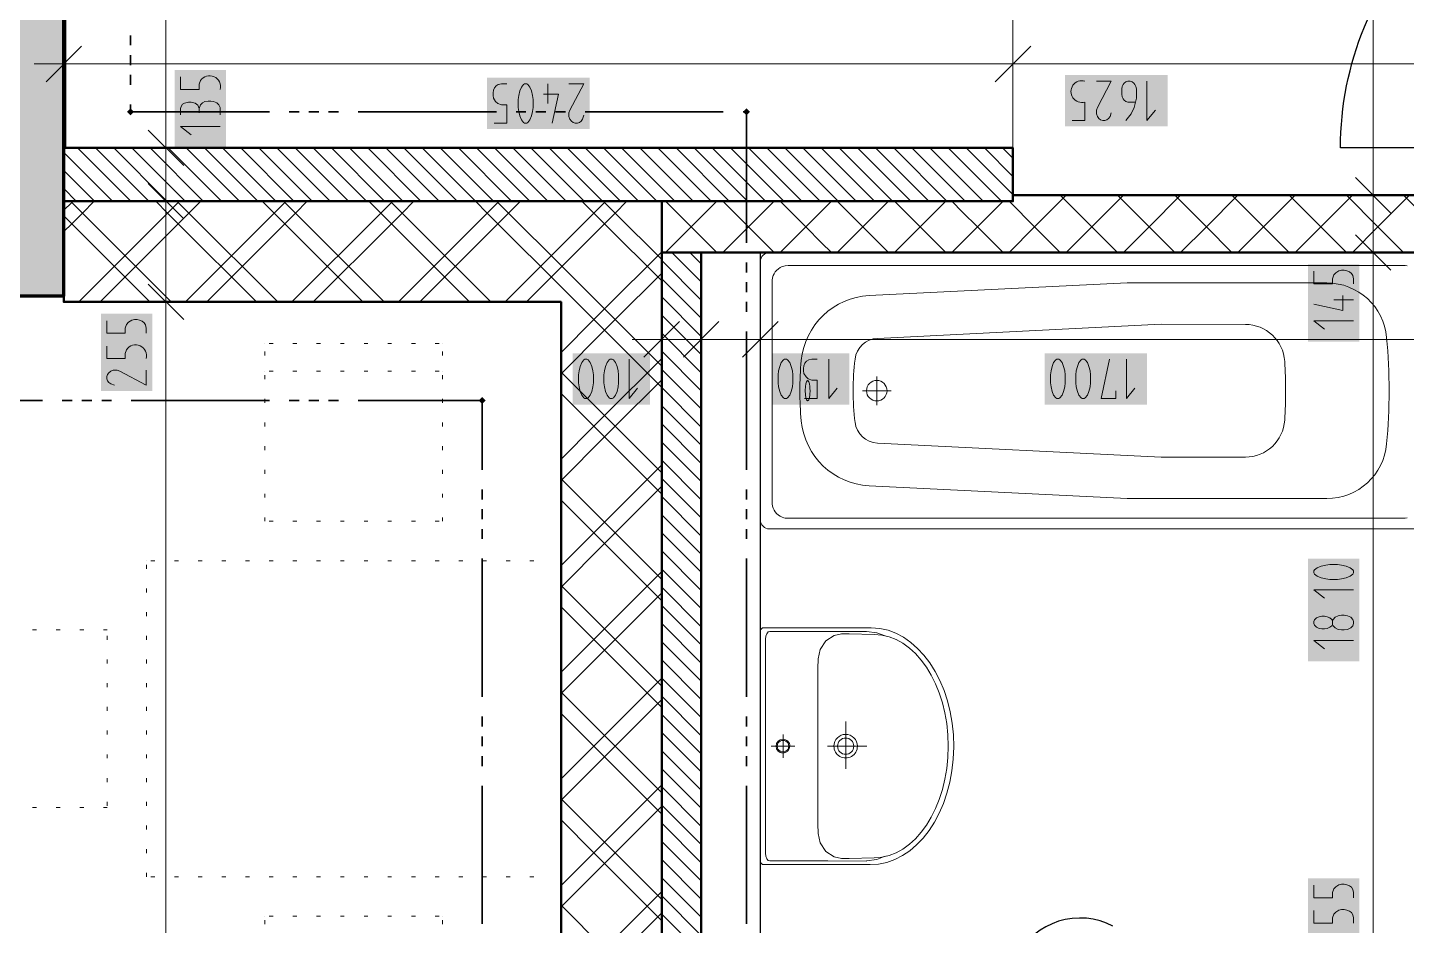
# Model space of a CAD drawing. Header units: millimetres. Extents: x 0 to 594, y 0 to 420.
# Drawn here: x 83.68 to 119.49, y 257.04 to 280.34 of the extents above; entities that cross this region are included whole.
import ezdxf

# ---------------------------------------------------------------- set-up
doc = ezdxf.new("R2010")
doc.units = ezdxf.units.MM
doc.header["$LTSCALE"] = 8
for name, color, linetype in [('PDF_Dvere', 7, 'Continuous'), ('PDF_Instalacni prizdivka do 1m', 7, 'Continuous'), ('PDF_Koty delkove', 7, 'Continuous'), ('PDF_Kuchyne', 7, 'Continuous'), ('PDF_Nabytek', 7, 'Continuous'), ('PDF_Pozarni useky', 7, 'Continuous'), ('PDF_Pricky sadrokarton', 7, 'Continuous'), ('PDF_Pricky zdene', 7, 'Continuous'), ('PDF_Sanita', 7, 'Continuous'), ('PDF_Steny akusticke', 7, 'Continuous'), ('PDF_Steny obvodove nosne', 7, 'Continuous')]:
    doc.layers.add(name, color=color, linetype=linetype)

msp = doc.modelspace()

# ---------------------------------------------------------------- linework, layer by layer
at = {"layer": 'PDF_Dvere', "lineweight": 25}
msp.add_lwpolyline([(125.979, 277.266), (125.979, 277.217), (117.779, 277.217, -0.414214), (125.979, 285.417)], format="xyb", dxfattribs=at)
at = {"layer": 'PDF_Instalacni prizdivka do 1m', "lineweight": 25}
msp.add_lwpolyline([(102.712, 251.49), (102.712, 274.501), (101.175, 274.501), (101.175, 251.49)], dxfattribs=at)
at = {"layer": 'PDF_Koty delkove', "lineweight": 18}
for points in [[(87.275, 149.093), (87.275, 159.435), (87.275, 191.374), (87.275, 192.86), (87.275, 204.494), (87.275, 205.621), (87.275, 227.197), (87.275, 228.684), (87.275, 273.219), (87.275, 275.833), (87.275, 277.217), (87.275, 346.455), (87.275, 350.35)], [(118.628, 274.501), (118.628, 275.987), (118.628, 308.274), (118.628, 332.628), (118.628, 333.396)], [(84.621, 280.163), (84.621, 279.394), (84.621, 278.626)], [(109.272, 280.163), (109.272, 279.394), (109.272, 278.626)], [(85.082, 279.856), (84.16, 278.933)], [(109.733, 279.856), (108.811, 278.933)], [(84.621, 279.394), (83.852, 279.394)], [(125.928, 279.394), (113.213, 279.394), (109.272, 279.394), (84.621, 279.394)], [(95.796, 277.857), (96.125, 277.857), (96.125, 278.335), (95.988, 278.335), (95.892, 278.369), (95.837, 278.421), (95.783, 278.506), (95.769, 278.573), (95.769, 278.642), (95.783, 278.711), (95.81, 278.778), (95.851, 278.83), (95.905, 278.865), (95.988, 278.882), (96.125, 278.882)], [(96.426, 278.471), (96.426, 278.266), (96.44, 278.164), (96.467, 278.044), (96.508, 277.942), (96.562, 277.873), (96.59, 277.857), (96.645, 277.857), (96.673, 277.873), (96.727, 277.942), (96.768, 278.044), (96.796, 278.164), (96.81, 278.266), (96.81, 278.471), (96.796, 278.573), (96.768, 278.693), (96.727, 278.796), (96.673, 278.865), (96.645, 278.882), (96.59, 278.882), (96.562, 278.865), (96.508, 278.796), (96.467, 278.693), (96.44, 278.573), (96.426, 278.471)], [(97.192, 278.882), (97.192, 278.369)], [(97.74, 278.882), (98.124, 278.882), (97.767, 278.198), (97.74, 278.13), (97.74, 278.027), (97.767, 277.959), (97.808, 277.908), (97.849, 277.873), (97.904, 277.857), (97.959, 277.857), (98.014, 277.873), (98.055, 277.908), (98.096, 277.959), (98.124, 278.061)], [(111.439, 278.951), (111.822, 278.951), (111.466, 278.267), (111.439, 278.198), (111.439, 278.096), (111.466, 278.028), (111.507, 277.977), (111.548, 277.942), (111.603, 277.926), (111.657, 277.926), (111.712, 277.942), (111.753, 277.977), (111.794, 278.028), (111.822, 278.13)], [(112.451, 278.403), (112.26, 278.403), (112.205, 278.421), (112.164, 278.455), (112.137, 278.489), (112.11, 278.54), (112.096, 278.608), (112.096, 278.745), (112.11, 278.813), (112.137, 278.865), (112.164, 278.898), (112.205, 278.933), (112.26, 278.951), (112.314, 278.951), (112.369, 278.933), (112.41, 278.898), (112.437, 278.865), (112.465, 278.813), (112.479, 278.745), (112.479, 278.506), (112.424, 278.267), (112.342, 278.096), (112.205, 277.926)], [(112.753, 278.951), (112.753, 277.926), (112.971, 278.198)], [(87.656, 278.075), (87.656, 278.239), (87.672, 278.294), (87.707, 278.348), (87.758, 278.376), (87.86, 278.403), (87.928, 278.403), (88.031, 278.376), (88.099, 278.321), (88.133, 278.239), (88.133, 278.13)], [(88.681, 278.075), (88.681, 278.266), (88.646, 278.334), (88.595, 278.389), (88.509, 278.416), (88.441, 278.43), (88.372, 278.43), (88.287, 278.416), (88.219, 278.389), (88.168, 278.334), (88.133, 278.239)], [(97.083, 278.608), (97.467, 278.608), (97.302, 277.857)], [(87.736, 276.756), (86.813, 277.678)], [(88.681, 277.773), (87.656, 277.773), (87.928, 277.555)], [(88.043, 277.217), (87.275, 277.217), (86.506, 277.217)], [(87.736, 275.372), (86.813, 276.294)], [(119.089, 275.526), (118.167, 276.448)], [(88.043, 275.833), (87.275, 275.833), (86.506, 275.833)], [(119.397, 275.987), (118.628, 275.987), (117.859, 275.987)], [(119.089, 274.039), (118.167, 274.962)], [(119.397, 274.501), (118.628, 274.501), (117.859, 274.501)], [(118.628, 221.662), (118.628, 244.878), (118.628, 246.416), (118.628, 248.876), (118.628, 254.36), (118.628, 255.948), (118.628, 274.501)], [(117.091, 274.013), (117.091, 273.684), (117.568, 273.684), (117.568, 273.821), (117.603, 273.917), (117.654, 273.972), (117.739, 274.026), (117.807, 274.04), (117.876, 274.04), (117.944, 274.026), (118.012, 273.999), (118.063, 273.958), (118.098, 273.903), (118.116, 273.821), (118.116, 273.684)], [(87.736, 272.758), (86.813, 273.681)], [(118.116, 273.273), (117.603, 273.273)], [(117.842, 273.383), (117.842, 272.999)], [(88.043, 273.219), (87.275, 273.219), (86.506, 273.219)], [(100.15, 273.015), (100.15, 272.247), (100.15, 271.478)], [(101.175, 273.015), (101.175, 272.247), (101.175, 271.478)], [(102.712, 273.015), (102.712, 272.247), (102.712, 271.478)], [(117.842, 272.999), (117.091, 273.164)], [(85.737, 272.731), (85.737, 272.403), (86.215, 272.403), (86.215, 272.54), (86.25, 272.635), (86.301, 272.69), (86.386, 272.745), (86.454, 272.759), (86.522, 272.759), (86.591, 272.745), (86.659, 272.717), (86.71, 272.676), (86.745, 272.622), (86.762, 272.54), (86.762, 272.403)], [(100.611, 272.708), (99.688, 271.785)], [(101.636, 272.708), (100.713, 271.785)], [(103.173, 272.708), (102.251, 271.785)], [(118.116, 272.726), (117.091, 272.726), (117.363, 272.507)], [(100.15, 272.247), (99.381, 272.247)], [(156.063, 272.247), (151.6, 272.247), (150.924, 272.247), (147.126, 272.247), (144.173, 272.247), (143.046, 272.247), (128.183, 272.247), (127.056, 272.247), (120.137, 272.247), (102.712, 272.247), (101.175, 272.247), (100.15, 272.247)], [(98.36, 271.426), (98.332, 271.546), (98.291, 271.648), (98.237, 271.717), (98.209, 271.734), (98.155, 271.734), (98.127, 271.717), (98.073, 271.648), (98.032, 271.546), (98.005, 271.426), (97.991, 271.323)], [(99.305, 271.734), (99.305, 270.709), (99.523, 270.982)], [(103.543, 271.426), (103.515, 271.546), (103.474, 271.648), (103.419, 271.717), (103.392, 271.734), (103.337, 271.734), (103.309, 271.717), (103.255, 271.648), (103.214, 271.546), (103.187, 271.426), (103.173, 271.323)], [(103.857, 270.709), (104.186, 270.709), (104.186, 271.187), (104.049, 271.187), (103.953, 271.222), (103.898, 271.273), (103.844, 271.358), (103.83, 271.426), (103.83, 271.494), (103.844, 271.563), (103.871, 271.631), (103.912, 271.682), (103.967, 271.717), (104.049, 271.734), (104.186, 271.734)], [(104.487, 271.734), (104.487, 270.709), (104.706, 270.982)], [(110.329, 270.794), (110.383, 270.726), (110.411, 270.709), (110.466, 270.709), (110.493, 270.726), (110.548, 270.794), (110.589, 270.897), (110.617, 271.017), (110.631, 271.118), (110.631, 271.323), (110.617, 271.426), (110.589, 271.546), (110.548, 271.648), (110.493, 271.717), (110.466, 271.734), (110.411, 271.734), (110.383, 271.717), (110.329, 271.648), (110.288, 271.546), (110.261, 271.426), (110.247, 271.323)], [(111.945, 270.913), (111.945, 270.709), (111.561, 270.709), (111.78, 271.734)], [(112.218, 271.734), (112.218, 270.709), (112.437, 270.982)], [(86.762, 271.444), (86.762, 271.061), (86.079, 271.417), (86.01, 271.444), (85.907, 271.444), (85.84, 271.417), (85.788, 271.376), (85.754, 271.335), (85.737, 271.28), (85.737, 271.226), (85.754, 271.171), (85.788, 271.13), (85.84, 271.089), (85.941, 271.061)], [(97.991, 271.323), (97.991, 271.118), (98.005, 271.017), (98.032, 270.897), (98.073, 270.794), (98.127, 270.726), (98.155, 270.709), (98.209, 270.709), (98.237, 270.726), (98.291, 270.794), (98.332, 270.897), (98.36, 271.017), (98.374, 271.118), (98.374, 271.323), (98.36, 271.426)], [(103.173, 271.323), (103.173, 271.118), (103.187, 271.017), (103.214, 270.897), (103.255, 270.794), (103.309, 270.726), (103.337, 270.709), (103.392, 270.709), (103.419, 270.726), (103.474, 270.794), (103.515, 270.897), (103.543, 271.017), (103.557, 271.118), (103.557, 271.323), (103.543, 271.426)], [(110.247, 271.323), (110.247, 271.118), (110.261, 271.017), (110.288, 270.897), (110.329, 270.794)], [(118.116, 265.745), (117.091, 265.745), (117.363, 265.527)], [(117.568, 264.842), (117.551, 264.814), (117.5, 264.773), (117.432, 264.746), (117.363, 264.732), (117.295, 264.732), (117.227, 264.746), (117.158, 264.773), (117.107, 264.828), (117.091, 264.869), (117.091, 264.924), (117.107, 264.965), (117.158, 265.02), (117.227, 265.047), (117.295, 265.061), (117.363, 265.061), (117.432, 265.047), (117.5, 265.02), (117.551, 264.979), (117.568, 264.952)], [(117.876, 265.088), (117.807, 265.088), (117.722, 265.074), (117.637, 265.034), (117.586, 264.979), (117.568, 264.952), (117.568, 264.842), (117.586, 264.814), (117.637, 264.759), (117.722, 264.718), (117.807, 264.704), (117.876, 264.704), (117.961, 264.718), (118.047, 264.759), (118.098, 264.814), (118.116, 264.869), (118.116, 264.924), (118.098, 264.979), (118.047, 265.034), (117.961, 265.074)], [(117.961, 265.074), (117.876, 265.088)], [(118.116, 264.431), (117.091, 264.431), (117.363, 264.212)], [(117.091, 258.08), (117.091, 257.752), (117.568, 257.752), (117.568, 257.889), (117.603, 257.984), (117.654, 258.039), (117.739, 258.093), (117.807, 258.107), (117.876, 258.107), (117.944, 258.093), (118.012, 258.066), (118.063, 258.025), (118.098, 257.971), (118.116, 257.889), (118.116, 257.752)], [(117.091, 257.423), (117.091, 257.095), (117.568, 257.095), (117.568, 257.232), (117.603, 257.327), (117.654, 257.382), (117.739, 257.436), (117.807, 257.45), (117.876, 257.45), (117.944, 257.436), (118.012, 257.409), (118.063, 257.368), (118.098, 257.314), (118.116, 257.232), (118.116, 257.095)]]:
    msp.add_lwpolyline(points, dxfattribs=at)
for points in [[(87.656, 279.06), (87.656, 278.732), (88.133, 278.732), (88.133, 278.869), (88.168, 278.964, -0.843837), (88.681, 278.732)], [(110.809, 277.926), (111.137, 277.926), (111.137, 278.403, -1.30692), (111.137, 278.951)], [(85.737, 272.074), (85.737, 271.746), (86.215, 271.746), (86.215, 271.883), (86.25, 271.978, -0.843837), (86.762, 271.746)]]:
    msp.add_lwpolyline(points, format="xyb", dxfattribs=at)
for points in [[(98.648, 271.323), (98.648, 271.118), (98.662, 271.017), (98.689, 270.897), (98.73, 270.794), (98.784, 270.726), (98.812, 270.709), (98.866, 270.709), (98.894, 270.726), (98.948, 270.794), (98.989, 270.897), (99.017, 271.017), (99.031, 271.118), (99.031, 271.323), (99.017, 271.426), (98.989, 271.546), (98.948, 271.648), (98.894, 271.717), (98.866, 271.734), (98.812, 271.734), (98.784, 271.717), (98.73, 271.648), (98.689, 271.546), (98.662, 271.426)], [(110.904, 271.323), (110.904, 271.118), (110.918, 271.017), (110.945, 270.897), (110.986, 270.794), (111.04, 270.726), (111.068, 270.709), (111.123, 270.709), (111.151, 270.726), (111.205, 270.794), (111.246, 270.897), (111.274, 271.017), (111.288, 271.118), (111.288, 271.323), (111.274, 271.426), (111.246, 271.546), (111.205, 271.648), (111.151, 271.717), (111.123, 271.734), (111.068, 271.734), (111.04, 271.717), (110.986, 271.648), (110.945, 271.546), (110.918, 271.426)], [(117.704, 266.402), (117.5, 266.402), (117.398, 266.388), (117.278, 266.361), (117.176, 266.32), (117.107, 266.266), (117.091, 266.238), (117.091, 266.184), (117.107, 266.156), (117.176, 266.101), (117.278, 266.06), (117.398, 266.032), (117.5, 266.018), (117.704, 266.018), (117.807, 266.032), (117.927, 266.06), (118.029, 266.101), (118.098, 266.156), (118.116, 266.184), (118.116, 266.238), (118.098, 266.266), (118.029, 266.32), (117.927, 266.361), (117.807, 266.388)]]:
    msp.add_lwpolyline(points, close=True, dxfattribs=at)
at = {"layer": 'PDF_Koty delkove', "color": 7, "lineweight": 18, "true_color": 0xffffff, "transparency": 33554559}
for points in [[(88.834, 277.236), (88.834, 279.241), (87.502, 277.236), (87.502, 279.241)], [(98.278, 279.036), (95.616, 279.036), (98.278, 277.703), (95.616, 277.703)], [(113.29, 279.104), (110.628, 279.104), (113.29, 277.772), (110.628, 277.772)], [(118.269, 272.188), (118.269, 274.193), (116.937, 272.188), (116.937, 274.193)], [(86.916, 270.907), (86.916, 272.912), (85.583, 270.907), (85.583, 272.912)], [(99.842, 271.888), (97.837, 271.888), (99.842, 270.555), (97.837, 270.555)], [(105.025, 271.888), (103.02, 271.888), (105.025, 270.555), (103.02, 270.555)], [(112.756, 271.888), (110.094, 271.888), (112.756, 270.555), (110.094, 270.555)], [(118.269, 263.894), (118.269, 266.556), (116.937, 263.894), (116.937, 266.556)], [(118.269, 256.256), (118.269, 258.261), (116.937, 256.256), (116.937, 258.261)]]:
    msp.add_solid(points, dxfattribs=at)
at = {"layer": 'PDF_Kuchyne', "lineweight": 13}
msp.add_lwpolyline([(103.122, 283.367), (90.822, 283.367), (90.822, 295.667), (84.672, 295.667), (84.672, 283.367), (84.672, 277.217), (109.272, 277.217), (109.272, 289.517), (103.122, 289.517), (103.122, 283.367)], dxfattribs=at)
at = {"layer": 'PDF_Nabytek', "lineweight": 13}
for points in [[(89.84, 272.138), (89.84, 272.138)], [(89.84, 272.138), (89.84, 272.138)], [(89.84, 271.828), (89.84, 271.931)], [(90.061, 272.138), (89.958, 272.138)], [(90.676, 272.138), (90.573, 272.138)], [(91.291, 272.138), (91.188, 272.138)], [(91.906, 272.138), (91.803, 272.138)], [(92.521, 272.138), (92.418, 272.138)], [(93.136, 272.138), (93.033, 272.138)], [(93.751, 272.138), (93.648, 272.138)], [(94.366, 272.138), (94.263, 272.138)], [(94.453, 272.138), (94.453, 272.138)], [(94.453, 272.138), (94.453, 272.138)], [(94.453, 271.828), (94.453, 271.931)], [(89.84, 271.421), (89.84, 271.421)], [(89.84, 271.213), (89.84, 271.316)], [(90.061, 271.421), (89.958, 271.421)], [(90.676, 271.421), (90.573, 271.421)], [(91.291, 271.421), (91.188, 271.421)], [(91.906, 271.421), (91.803, 271.421)], [(92.521, 271.421), (92.418, 271.421)], [(93.136, 271.421), (93.033, 271.421)], [(93.751, 271.421), (93.648, 271.421)], [(94.366, 271.421), (94.263, 271.421)], [(94.453, 271.421), (94.453, 271.421)], [(94.453, 271.213), (94.453, 271.316)], [(89.84, 270.598), (89.84, 270.701)], [(94.453, 270.598), (94.453, 270.701)], [(89.84, 269.983), (89.84, 270.086)], [(94.453, 269.983), (94.453, 270.086)], [(89.84, 269.368), (89.84, 269.471)], [(94.453, 269.368), (94.453, 269.471)], [(89.84, 268.753), (89.84, 268.856)], [(94.453, 268.753), (94.453, 268.856)], [(89.84, 268.138), (89.84, 268.241)], [(94.453, 268.138), (94.453, 268.241)], [(89.84, 267.526), (89.84, 267.626)], [(89.84, 267.526), (89.84, 267.526)], [(89.84, 267.526), (89.84, 267.526)], [(90.061, 267.526), (89.958, 267.526)], [(90.676, 267.526), (90.573, 267.526)], [(91.291, 267.526), (91.188, 267.526)], [(91.906, 267.526), (91.803, 267.526)], [(92.521, 267.526), (92.418, 267.526)], [(93.136, 267.526), (93.033, 267.526)], [(93.751, 267.526), (93.648, 267.526)], [(94.366, 267.526), (94.263, 267.526)], [(94.453, 267.526), (94.453, 267.626)], [(94.453, 267.526), (94.453, 267.526)], [(94.453, 267.526), (94.453, 267.526)], [(86.77, 266.501), (86.77, 266.501)], [(86.77, 266.501), (86.77, 266.501)], [(86.986, 266.501), (86.883, 266.501)], [(87.601, 266.501), (87.498, 266.501)], [(88.216, 266.501), (88.113, 266.501)], [(88.831, 266.501), (88.728, 266.501)], [(89.446, 266.501), (89.343, 266.501)], [(90.061, 266.501), (89.958, 266.501)], [(90.676, 266.501), (90.573, 266.501)], [(91.291, 266.501), (91.188, 266.501)], [(91.906, 266.501), (91.803, 266.501)], [(92.521, 266.501), (92.418, 266.501)], [(93.136, 266.501), (93.033, 266.501)], [(93.751, 266.501), (93.648, 266.501)], [(94.366, 266.501), (94.263, 266.501)], [(94.981, 266.501), (94.878, 266.501)], [(95.596, 266.501), (95.493, 266.501)], [(96.211, 266.501), (96.108, 266.501)], [(96.826, 266.501), (96.723, 266.501)], [(86.77, 266.293), (86.77, 266.396)], [(86.77, 265.678), (86.77, 265.781)], [(86.77, 265.063), (86.77, 265.166)], [(83.911, 264.707), (83.808, 264.707)], [(84.526, 264.707), (84.423, 264.707)], [(85.141, 264.707), (85.038, 264.707)], [(85.745, 264.707), (85.653, 264.707)], [(85.745, 264.707), (85.745, 264.707)], [(85.745, 264.448), (85.745, 264.551)], [(86.77, 264.448), (86.77, 264.551)], [(85.745, 263.833), (85.745, 263.936)], [(86.77, 263.833), (86.77, 263.936)], [(85.745, 263.218), (85.745, 263.321)], [(86.77, 263.218), (86.77, 263.321)], [(85.745, 262.603), (85.745, 262.706)], [(86.77, 262.603), (86.77, 262.706)], [(85.745, 261.988), (85.745, 262.091)], [(86.77, 261.988), (86.77, 262.091)], [(85.745, 261.373), (85.745, 261.476)], [(86.77, 261.373), (86.77, 261.476)], [(85.745, 260.758), (85.745, 260.861)], [(86.77, 260.758), (86.77, 260.861)], [(83.911, 260.094), (83.808, 260.094)], [(84.526, 260.094), (84.423, 260.094)], [(85.141, 260.094), (85.038, 260.094)], [(85.745, 260.094), (85.653, 260.094)], [(85.745, 260.143), (85.745, 260.246)], [(85.745, 260.094), (85.745, 260.094)], [(85.745, 260.094), (85.745, 260.094)], [(86.77, 260.143), (86.77, 260.246)], [(86.77, 259.528), (86.77, 259.631)], [(86.77, 258.913), (86.77, 259.016)], [(86.77, 258.301), (86.77, 258.401)], [(86.77, 258.301), (86.77, 258.301)], [(86.986, 258.301), (86.883, 258.301)], [(87.601, 258.301), (87.498, 258.301)], [(88.216, 258.301), (88.113, 258.301)], [(88.831, 258.301), (88.728, 258.301)], [(89.446, 258.301), (89.343, 258.301)], [(90.061, 258.301), (89.958, 258.301)], [(90.676, 258.301), (90.573, 258.301)], [(91.291, 258.301), (91.188, 258.301)], [(91.906, 258.301), (91.803, 258.301)], [(92.521, 258.301), (92.418, 258.301)], [(93.136, 258.301), (93.033, 258.301)], [(93.751, 258.301), (93.648, 258.301)], [(94.366, 258.301), (94.263, 258.301)], [(94.981, 258.301), (94.878, 258.301)], [(95.596, 258.301), (95.493, 258.301)], [(96.211, 258.301), (96.108, 258.301)], [(96.826, 258.301), (96.723, 258.301)], [(89.84, 257.276), (89.84, 257.276)], [(89.84, 257.276), (89.84, 257.276)], [(89.84, 257.068), (89.84, 257.171)], [(90.061, 257.276), (89.958, 257.276)], [(90.676, 257.276), (90.573, 257.276)], [(91.291, 257.276), (91.188, 257.276)], [(91.906, 257.276), (91.803, 257.276)], [(92.521, 257.276), (92.418, 257.276)], [(93.136, 257.276), (93.033, 257.276)], [(93.751, 257.276), (93.648, 257.276)], [(94.366, 257.276), (94.263, 257.276)], [(94.453, 257.276), (94.453, 257.276)], [(94.453, 257.276), (94.453, 257.276)], [(94.453, 257.068), (94.453, 257.171)]]:
    msp.add_lwpolyline(points, dxfattribs=at)
at = {"layer": 'PDF_Pozarni useky', "lineweight": 35}
for points in [[(86.353, 279.88), (86.353, 280.136)], [(86.353, 279.367), (86.353, 279.623)], [(86.353, 278.855), (86.353, 279.111)], [(86.353, 278.153), (86.353, 278.342)], [(89.962, 278.153), (86.374, 278.153)], [(90.731, 278.153), (90.474, 278.153)], [(91.243, 278.153), (90.987, 278.153)], [(91.756, 278.153), (91.499, 278.153)], [(95.856, 278.153), (92.268, 278.153)], [(96.624, 278.153), (96.368, 278.153)], [(97.137, 278.153), (96.881, 278.153)], [(97.649, 278.153), (97.393, 278.153)], [(101.749, 278.153), (98.162, 278.153)], [(102.353, 278.153), (102.262, 278.153)], [(102.353, 274.755), (102.353, 278.153)], [(102.353, 273.986), (102.353, 274.242)], [(102.353, 273.473), (102.353, 273.73)], [(102.353, 272.961), (102.353, 273.217)], [(102.353, 268.861), (102.353, 272.448)], [(84.068, 270.657), (80.481, 270.657)], [(84.837, 270.657), (84.581, 270.657)], [(85.349, 270.657), (85.093, 270.657)], [(85.862, 270.657), (85.606, 270.657)], [(89.962, 270.657), (86.374, 270.657)], [(90.731, 270.657), (90.474, 270.657)], [(91.243, 270.657), (90.987, 270.657)], [(91.756, 270.657), (91.499, 270.657)], [(95.486, 268.861), (95.486, 270.657), (92.268, 270.657)], [(95.486, 268.092), (95.486, 268.348)], [(102.353, 268.092), (102.353, 268.348)], [(95.486, 267.58), (95.486, 267.836)], [(102.353, 267.58), (102.353, 267.836)], [(95.486, 267.067), (95.486, 267.323)], [(102.353, 267.067), (102.353, 267.323)], [(95.486, 262.967), (95.486, 266.555)], [(102.353, 262.967), (102.353, 266.555)], [(95.486, 262.198), (95.486, 262.455)], [(102.353, 262.198), (102.353, 262.455)], [(95.486, 261.686), (95.486, 261.942)], [(102.353, 261.686), (102.353, 261.942)], [(95.486, 261.173), (95.486, 261.43)], [(102.353, 261.173), (102.353, 261.43)], [(95.486, 257.073), (95.486, 260.661)], [(102.353, 257.073), (102.353, 260.661)]]:
    msp.add_lwpolyline(points, dxfattribs=at)
at = {"layer": 'PDF_Pozarni useky', "lineweight": 35, "transparency": 33554559}
for points in [[(86.443, 278.153), (86.353, 278.064), (86.353, 278.243), (86.264, 278.153)], [(86.353, 278.064), (86.264, 278.153), (86.443, 278.153), (86.353, 278.243)], [(102.353, 278.064), (102.264, 278.153), (102.443, 278.153), (102.353, 278.243)], [(102.443, 278.153), (102.353, 278.064), (102.353, 278.243), (102.264, 278.153)], [(95.486, 270.567), (95.396, 270.657), (95.576, 270.657), (95.486, 270.747)], [(95.576, 270.657), (95.486, 270.567), (95.486, 270.747), (95.396, 270.657)]]:
    msp.add_solid(points, dxfattribs=at)
at = {"layer": 'PDF_Pricky sadrokarton', "lineweight": 50}
for points in [[(84.621, 275.833), (109.272, 275.833), (109.272, 277.217), (84.621, 277.217)], [(100.15, 274.501), (100.15, 248.876), (101.175, 248.876), (116.14, 248.876), (116.14, 249.747), (101.175, 249.747), (101.175, 251.49), (101.175, 274.501)]]:
    msp.add_lwpolyline(points, close=True, dxfattribs=at)
at = {"layer": 'PDF_Pricky sadrokarton', "lineweight": 9}
for points in [[(86.359, 275.833), (84.975, 277.217)], [(86.83, 275.833), (85.446, 277.217)], [(87.301, 275.833), (85.917, 277.217)], [(87.772, 275.833), (86.389, 277.217)], [(88.243, 275.833), (86.86, 277.217)], [(88.715, 275.833), (87.331, 277.217)], [(89.186, 275.833), (87.802, 277.217)], [(89.657, 275.833), (88.273, 277.217)], [(90.128, 275.833), (88.744, 277.217)], [(90.599, 275.833), (89.215, 277.217)], [(91.07, 275.833), (89.686, 277.217)], [(91.541, 275.833), (90.157, 277.217)], [(92.012, 275.833), (90.629, 277.217)], [(92.483, 275.833), (91.1, 277.217)], [(92.954, 275.833), (91.571, 277.217)], [(93.426, 275.833), (92.042, 277.217)], [(93.897, 275.833), (92.513, 277.217)], [(94.368, 275.833), (92.984, 277.217)], [(94.839, 275.833), (93.455, 277.217)], [(95.31, 275.833), (93.926, 277.217)], [(95.781, 275.833), (94.397, 277.217)], [(96.252, 275.833), (94.868, 277.217)], [(96.723, 275.833), (95.34, 277.217)], [(97.194, 275.833), (95.811, 277.217)], [(97.666, 275.833), (96.282, 277.217)], [(98.137, 275.833), (96.753, 277.217)], [(98.608, 275.833), (97.224, 277.217)], [(99.079, 275.833), (97.695, 277.217)], [(99.55, 275.833), (98.166, 277.217)], [(100.021, 275.833), (98.637, 277.217)], [(100.492, 275.833), (99.108, 277.217)], [(100.963, 275.833), (99.58, 277.217)], [(101.434, 275.833), (100.051, 277.217)], [(101.905, 275.833), (100.522, 277.217)], [(102.377, 275.833), (100.993, 277.217)], [(102.848, 275.833), (101.464, 277.217)], [(103.319, 275.833), (101.935, 277.217)], [(103.79, 275.833), (102.406, 277.217)], [(104.261, 275.833), (102.877, 277.217)], [(104.732, 275.833), (103.348, 277.217)], [(105.203, 275.833), (103.819, 277.217)], [(105.674, 275.833), (104.291, 277.217)], [(106.145, 275.833), (104.762, 277.217)], [(106.617, 275.833), (105.233, 277.217)], [(107.088, 275.833), (105.704, 277.217)], [(107.559, 275.833), (106.175, 277.217)], [(108.03, 275.833), (106.646, 277.217)], [(108.501, 275.833), (107.117, 277.217)], [(108.972, 275.833), (107.588, 277.217)], [(109.272, 276.004), (108.059, 277.217)], [(109.272, 276.475), (108.531, 277.217)], [(109.272, 276.946), (109.002, 277.217)], [(85.888, 275.833), (84.621, 277.1)], [(85.417, 275.833), (84.621, 276.629)], [(84.946, 275.833), (84.621, 276.158)], [(101.175, 273.737), (100.411, 274.501)], [(101.175, 274.208), (100.882, 274.501)], [(101.175, 273.266), (100.15, 274.291)], [(101.175, 272.795), (100.15, 273.82)], [(101.175, 272.324), (100.15, 273.349)], [(101.175, 271.853), (100.15, 272.878)], [(101.175, 271.382), (100.15, 272.407)], [(101.175, 270.911), (100.15, 271.936)], [(101.175, 270.44), (100.15, 271.465)], [(101.175, 269.969), (100.15, 270.994)], [(101.175, 269.497), (100.15, 270.522)], [(101.175, 269.026), (100.15, 270.051)], [(101.175, 268.555), (100.15, 269.58)], [(101.175, 268.084), (100.15, 269.109)], [(101.175, 269.026), (101.175, 269.026)], [(101.175, 267.613), (100.15, 268.638)], [(101.175, 267.142), (100.15, 268.167)], [(101.175, 266.671), (100.15, 267.696)], [(101.175, 266.2), (100.15, 267.225)], [(101.175, 265.729), (100.15, 266.754)], [(101.175, 265.257), (100.15, 266.282)], [(101.175, 264.786), (100.15, 265.811)], [(101.175, 264.315), (100.15, 265.34)], [(101.175, 263.844), (100.15, 264.869)], [(101.175, 263.373), (100.15, 264.398)], [(101.175, 262.902), (100.15, 263.927)], [(101.175, 262.431), (100.15, 263.456)], [(101.175, 261.96), (100.15, 262.985)], [(101.175, 261.489), (100.15, 262.514)], [(101.175, 261.018), (100.15, 262.043)], [(101.175, 260.546), (100.15, 261.571)], [(101.175, 260.075), (100.15, 261.1)], [(101.175, 259.604), (100.15, 260.629)], [(101.175, 259.133), (100.15, 260.158)], [(101.175, 258.662), (100.15, 259.687)], [(101.175, 258.191), (100.15, 259.216)], [(101.175, 257.72), (100.15, 258.745)], [(101.175, 257.249), (100.15, 258.274)], [(101.175, 256.778), (100.15, 257.803)], [(101.175, 256.306), (100.15, 257.331)]]:
    msp.add_lwpolyline(points, dxfattribs=at)
at = {"layer": 'PDF_Pricky zdene', "lineweight": 50}
msp.add_lwpolyline([(125.979, 275.987), (125.928, 275.987), (109.272, 275.987), (109.272, 275.833), (100.15, 275.833), (100.15, 274.501), (103.122, 274.501), (127.056, 274.501), (127.056, 274.654), (125.979, 274.654)], close=True, dxfattribs=at)
at = {"layer": 'PDF_Pricky zdene', "lineweight": 9}
for points in [[(101.585, 274.501), (100.918, 275.167), (100.252, 275.833)], [(101.585, 275.833), (100.918, 275.167), (100.252, 274.501)], [(103.071, 274.501), (102.405, 275.167), (101.738, 275.833)], [(103.071, 275.833), (102.405, 275.167), (101.738, 274.501)], [(104.302, 274.756), (103.891, 275.167), (103.225, 275.833)], [(104.557, 275.833), (103.891, 275.167), (103.253, 274.529)], [(106.043, 274.501), (105.523, 275.021), (105.377, 275.167), (104.711, 275.833)], [(106.043, 275.833), (105.377, 275.167), (105.15, 274.94)], [(107.53, 274.501), (106.863, 275.167), (106.745, 275.286), (106.197, 275.833)], [(107.53, 275.833), (107.048, 275.351)], [(109.016, 274.501), (108.35, 275.167), (107.966, 275.55), (107.683, 275.833)], [(108.945, 275.762), (108.35, 275.167), (107.683, 274.501)], [(109.016, 275.833), (108.945, 275.762)], [(110.656, 275.987), (109.836, 275.167), (109.17, 274.501)], [(110.502, 274.501), (109.836, 275.167), (109.188, 275.815), (109.17, 275.833)], [(111.988, 274.501), (111.322, 275.167), (110.502, 275.987)], [(112.142, 275.987), (111.322, 275.167), (110.656, 274.501)], [(113.475, 274.501), (112.808, 275.167), (111.988, 275.987)], [(113.628, 275.987), (112.808, 275.167), (112.142, 274.501)], [(114.961, 274.501), (114.295, 275.167), (113.475, 275.987)], [(115.115, 275.987), (114.295, 275.167), (113.628, 274.501)], [(116.447, 274.501), (115.781, 275.167), (114.961, 275.987)], [(116.601, 275.987), (115.781, 275.167), (115.115, 274.501)], [(117.933, 274.501), (117.267, 275.167), (116.447, 275.987)], [(118.087, 275.987), (117.267, 275.167), (116.601, 274.501)], [(119.419, 274.501), (118.753, 275.167), (117.933, 275.987)], [(119.573, 275.987), (118.753, 275.167), (118.087, 274.501)], [(120.906, 274.501), (120.239, 275.167), (119.419, 275.987)], [(107.048, 275.351), (106.863, 275.167), (106.197, 274.501)], [(104.557, 274.501), (104.302, 274.756)], [(105.15, 274.94), (104.711, 274.501)], [(103.253, 274.529), (103.225, 274.501)]]:
    msp.add_lwpolyline(points, dxfattribs=at)
at = {"layer": 'PDF_Sanita', "lineweight": 13}
for points in [[(119.902, 274.501), (119.901, 274.501), (102.948, 274.501, 0.414247), (102.712, 274.265), (102.712, 267.562, 0.414212), (102.948, 267.326), (119.901, 267.326, 0.414212), (120.137, 267.562), (120.137, 274.265, 0.414247), (119.902, 274.501)], [(105.171, 270.093, 0.364863), (105.751, 269.553), (113.124, 269.19), (115.309, 269.191, 0.395984), (116.331, 270.152, 0.031026), (116.331, 271.674, 0.395988), (115.309, 272.635), (113.124, 272.637), (105.751, 272.273, 0.364879), (105.171, 271.734)], [(102.712, 264.669, -0.414172), (102.806, 264.763), (105.574, 264.763, -0.002563), (105.594, 264.763)], [(105.563, 258.613), (102.806, 258.613, -0.414358), (102.712, 258.704), (102.712, 258.707), (102.712, 258.727), (102.712, 264.65), (102.712, 264.669), (102.712, 264.672), (102.712, 264.669), (102.712, 264.65)]]:
    msp.add_lwpolyline(points, format="xyb", dxfattribs=at)
for points in [[(103.02, 270.882), (103.021, 273.787), (103.03, 273.844), (103.047, 273.9), (103.07, 273.95), (103.099, 273.995), (103.133, 274.036), (103.18, 274.078), (103.229, 274.11), (103.282, 274.135), (103.319, 274.147), (103.359, 274.156), (103.435, 274.162), (111.425, 274.162)], [(111.425, 274.162), (119.457, 274.161), (119.515, 274.151)], [(103.89, 271.068), (103.895, 271.091), (103.901, 271.119), (103.911, 271.147), (103.924, 271.17), (103.94, 271.18), (103.957, 271.17), (103.97, 271.147), (103.98, 271.119), (103.986, 271.091), (103.991, 271.068), (103.994, 271.047), (103.996, 271.031), (103.997, 271.016), (103.998, 271.004), (103.999, 270.994), (104, 270.985), (104.001, 270.957), (104.002, 270.929), (104.002, 270.889), (104, 270.842), (103.999, 270.833), (103.998, 270.822), (103.997, 270.81), (103.996, 270.796), (103.994, 270.779), (103.991, 270.759), (103.986, 270.735), (103.98, 270.708), (103.97, 270.679), (103.957, 270.656), (103.94, 270.647), (103.924, 270.656), (103.911, 270.679), (103.901, 270.708), (103.895, 270.735), (103.89, 270.759), (103.887, 270.779), (103.885, 270.796), (103.884, 270.81), (103.883, 270.822), (103.882, 270.833), (103.881, 270.842), (103.881, 270.85), (103.88, 270.875), (103.879, 270.902), (103.879, 270.942)], [(105.736, 271.286), (105.736, 270.54)], [(119.515, 267.614), (119.457, 267.604), (111.425, 267.603), (103.435, 267.603), (103.359, 267.609), (103.319, 267.618), (103.282, 267.63), (103.229, 267.655), (103.18, 267.687), (103.133, 267.729), (103.099, 267.77), (103.07, 267.815), (103.047, 267.865), (103.03, 267.921), (103.021, 267.978), (103.02, 270.882)], [(103.879, 270.942), (103.882, 270.994), (103.883, 271.004), (103.884, 271.016), (103.885, 271.031), (103.887, 271.047), (103.89, 271.068)], [(106.109, 270.913), (105.363, 270.913)], [(102.955, 264.668), (105.466, 264.668), (105.735, 264.627), (105.955, 264.548)], [(102.847, 264.463), (102.847, 258.913)], [(105.666, 264.585), (105.018, 264.606), (104.82, 264.603), (104.631, 264.564), (104.416, 264.419), (104.269, 264.201), (104.212, 263.958), (104.205, 263.704), (104.205, 259.672), (104.212, 259.418), (104.269, 259.175), (104.416, 258.957), (104.631, 258.813), (104.82, 258.773), (105.018, 258.769), (105.666, 258.791)], [(104.928, 261.096), (104.928, 262.331)], [(103.3, 261.383), (103.3, 261.994)], [(102.994, 261.688), (103.605, 261.688)], [(104.452, 261.688), (105.481, 261.688)], [(102.955, 258.708), (104.462, 258.708)], [(105.473, 258.706), (104.462, 258.708)], [(105.466, 258.708), (105.735, 258.749), (105.955, 258.829)]]:
    msp.add_lwpolyline(points, dxfattribs=at)
for points in [[(105.54, 273.381, 0.372028), (103.775, 271.698, 0.048486), (103.775, 270.128, 0.372035), (105.54, 268.445), (112.235, 268.115), (117.426, 268.115, 0.387965), (118.978, 269.532, 0.045237), (118.978, 272.294, 0.387967), (117.426, 273.711), (112.235, 273.711)], [(105.736, 270.647, 0.414239), (106.002, 270.913, 0.414239), (105.736, 271.18, 0.414211), (105.469, 270.913, 0.414211)], [(103.121, 261.688, 0.999963), (103.478, 261.688, 0.41424), (103.3, 261.867, 0.414179)], [(103.149, 261.688, 1.000087), (103.45, 261.688, 1.000087)], [(104.622, 261.688, 1.000032), (105.233, 261.688, 0.414219), (104.928, 261.994, 0.414193)], [(105.139, 261.688, 0.999919), (104.716, 261.688, 0.999922)]]:
    msp.add_lwpolyline(points, format="xyb", close=True, dxfattribs=at)
at = {"layer": 'PDF_Sanita', "lineweight": 25}
msp.add_lwpolyline([(111.869, 257.019), (111.705, 257.095), (111.535, 257.154), (111.359, 257.196), (111.18, 257.221), (110.998, 257.228, 0.409112), (109.17, 255.4)], format="xyb", dxfattribs=at)
at = {"layer": 'PDF_Sanita', "lineweight": 9}
msp.add_arc((111.852, 270.913), 6.731, 172.9991, 187.0009, dxfattribs=at)
at = {"layer": 'PDF_Sanita', "lineweight": 13}
for points in [[(102.712, 264.669), (102.712, 264.669), (102.712, 264.669), (102.712, 264.669)], [(102.955, 264.668), (102.896, 264.668), (102.847, 264.576), (102.847, 264.463)], [(107.735, 261.667), (107.743, 263.365), (106.784, 264.751), (105.594, 264.763)], [(107.59, 261.689), (107.59, 263.289), (106.728, 264.585), (105.666, 264.585)], [(104.716, 261.688), (104.716, 261.688), (104.716, 261.688), (104.716, 261.688)], [(105.139, 261.688), (105.139, 261.688), (105.139, 261.688), (105.139, 261.688)], [(105.563, 258.613), (106.754, 258.601), (107.726, 259.968), (107.735, 261.667)], [(105.666, 258.791), (106.729, 258.791), (107.591, 260.089), (107.59, 261.689)], [(102.806, 258.613), (102.806, 258.613), (102.806, 258.613), (102.806, 258.613)], [(102.847, 258.913), (102.847, 258.8), (102.895, 258.708), (102.955, 258.708)]]:
    msp.add_open_spline(points, degree=3, dxfattribs=at)
at = {"layer": 'PDF_Steny akusticke', "lineweight": 50}
for points in [[(97.536, 275.833), (84.621, 275.833), (84.621, 273.373), (84.621, 273.373), (84.621, 273.219), (97.536, 273.219), (97.536, 248.876)], [(100.15, 248.876), (100.15, 274.501), (100.15, 275.833), (97.536, 275.833)]]:
    msp.add_lwpolyline(points, dxfattribs=at)
at = {"layer": 'PDF_Steny akusticke', "lineweight": 9}
for points in [[(84.621, 275.597), (84.826, 275.802)], [(87.409, 273.219), (85.103, 275.526), (84.826, 275.802), (84.795, 275.833)], [(84.826, 275.802), (84.857, 275.833)], [(85.103, 275.526), (85.41, 275.833)], [(89.623, 273.219), (87.594, 275.249), (87.317, 275.526), (87.009, 275.833)], [(87.317, 275.526), (87.594, 275.802)], [(90.177, 273.219), (87.87, 275.526), (87.594, 275.802), (87.563, 275.833)], [(87.594, 275.802), (87.624, 275.833)], [(87.87, 275.526), (88.178, 275.833)], [(92.39, 273.219), (90.361, 275.249), (90.084, 275.526), (89.777, 275.833)], [(90.084, 275.526), (90.361, 275.802)], [(92.944, 273.219), (90.638, 275.526), (90.361, 275.802), (90.33, 275.833)], [(90.361, 275.802), (90.392, 275.833)], [(90.638, 275.526), (90.945, 275.833)], [(95.158, 273.219), (93.129, 275.249), (92.852, 275.526), (92.544, 275.833)], [(92.852, 275.526), (93.129, 275.802)], [(95.711, 273.219), (93.405, 275.526), (93.129, 275.802), (93.098, 275.833)], [(93.129, 275.802), (93.159, 275.833)], [(93.405, 275.526), (93.713, 275.833)], [(97.536, 273.609), (95.896, 275.249), (95.619, 275.526), (95.312, 275.833)], [(95.619, 275.526), (95.896, 275.802)], [(97.536, 274.162), (96.173, 275.526), (95.896, 275.802), (95.865, 275.833)], [(95.896, 275.802), (95.927, 275.833)], [(96.173, 275.526), (96.48, 275.833)], [(97.536, 274.675), (98.387, 275.526), (98.663, 275.802), (98.694, 275.833)], [(98.663, 275.249), (98.387, 275.526), (98.079, 275.833)], [(100.15, 274.316), (98.94, 275.526), (98.663, 275.802), (98.633, 275.833)], [(98.663, 275.249), (98.94, 275.526), (99.248, 275.833)], [(84.621, 275.044), (84.826, 275.249), (85.103, 275.526)], [(86.856, 273.219), (84.826, 275.249), (84.621, 275.454)], [(85.011, 273.219), (87.317, 275.526)], [(87.594, 275.249), (87.87, 275.526)], [(87.778, 273.219), (90.084, 275.526)], [(90.361, 275.249), (90.638, 275.526)], [(90.546, 273.219), (92.852, 275.526)], [(93.129, 275.249), (93.405, 275.526)], [(93.313, 273.219), (95.619, 275.526)], [(95.896, 275.249), (96.173, 275.526)], [(85.564, 273.219), (87.594, 275.249)], [(88.332, 273.219), (90.361, 275.249)], [(91.099, 273.219), (93.129, 275.249)], [(93.866, 273.219), (95.896, 275.249)], [(97.536, 274.121), (98.663, 275.249)], [(100.15, 273.763), (98.663, 275.249)], [(96.08, 273.219), (97.536, 274.675)], [(97.536, 271.907), (98.387, 272.758), (98.663, 273.035), (100.15, 274.521)], [(96.634, 273.219), (97.536, 274.121)], [(100.15, 271.549), (98.94, 272.758), (98.663, 273.035), (97.536, 274.162)], [(98.663, 272.481), (98.94, 272.758), (100.15, 273.968)], [(98.663, 272.481), (98.387, 272.758), (97.536, 273.609)], [(84.642, 273.219), (84.621, 273.24)], [(100.15, 270.995), (98.663, 272.481), (97.536, 271.354)], [(97.536, 269.14), (98.387, 269.991), (98.663, 270.267), (100.15, 271.754)], [(100.15, 268.781), (98.94, 269.991), (98.663, 270.267), (97.536, 271.395)], [(98.663, 269.714), (98.94, 269.991), (100.15, 271.2)], [(98.663, 269.714), (98.387, 269.991), (97.536, 270.841)], [(100.15, 268.228), (98.663, 269.714), (97.536, 268.587)], [(97.536, 266.373), (98.387, 267.223), (98.663, 267.5), (100.15, 268.986)], [(100.15, 266.014), (98.94, 267.223), (98.663, 267.5), (97.536, 268.628)], [(98.663, 266.947), (98.94, 267.223), (100.15, 268.433)], [(98.663, 266.947), (98.387, 267.223), (97.536, 268.074)], [(100.15, 265.46), (98.663, 266.947), (97.536, 265.819)], [(97.536, 263.605), (98.387, 264.456), (98.663, 264.733), (100.15, 266.219)], [(100.15, 263.246), (98.94, 264.456), (98.663, 264.733), (97.536, 265.86)], [(97.536, 263.052), (98.663, 264.179), (98.94, 264.456), (100.15, 265.665)], [(98.663, 264.179), (98.387, 264.456), (97.536, 265.307)], [(100.15, 262.693), (98.663, 264.179)], [(97.536, 260.838), (98.387, 261.688), (98.663, 261.965), (100.15, 263.451)], [(100.15, 260.479), (98.94, 261.688), (98.663, 261.965), (97.536, 263.093)], [(97.536, 260.284), (98.663, 261.412), (98.94, 261.688), (100.15, 262.898)], [(98.663, 261.412), (98.387, 261.688), (97.536, 262.539)], [(100.15, 259.925), (98.663, 261.412)], [(97.536, 258.07), (98.387, 258.921), (98.663, 259.198), (100.15, 260.684)], [(100.15, 257.711), (98.94, 258.921), (98.663, 259.198), (97.536, 260.325)], [(97.536, 257.517), (98.663, 258.644), (98.94, 258.921), (100.15, 260.13)], [(98.663, 258.644), (98.387, 258.921), (97.536, 259.772)], [(100.15, 257.158), (98.663, 258.644)], [(97.536, 255.303), (98.387, 256.153), (98.663, 256.43), (100.15, 257.916)], [(100.15, 254.944), (98.94, 256.153), (98.663, 256.43), (97.536, 257.558)], [(100.15, 254.39), (98.663, 255.877), (98.94, 256.153), (100.15, 257.363)]]:
    msp.add_lwpolyline(points, dxfattribs=at)
at = {"layer": 'PDF_Steny obvodove nosne', "lineweight": 70}
msp.add_lwpolyline([(69.707, 273.373), (69.759, 273.373), (82.366, 273.373), (84.621, 273.373), (84.621, 273.373), (84.621, 275.833), (84.621, 277.217), (84.621, 284.699), (83.289, 284.699), (82.52, 284.699), (82.366, 284.699), (82.366, 275.628)], dxfattribs=at)
at = {"layer": 'PDF_Steny obvodove nosne', "color": 9, "lineweight": 9, "true_color": 0xc0c0c0, "transparency": 33554559}
msp.add_solid([(84.621, 284.699), (82.366, 284.699), (84.621, 273.373), (82.366, 273.373)], dxfattribs=at)

doc.saveas('drawing.dxf')
